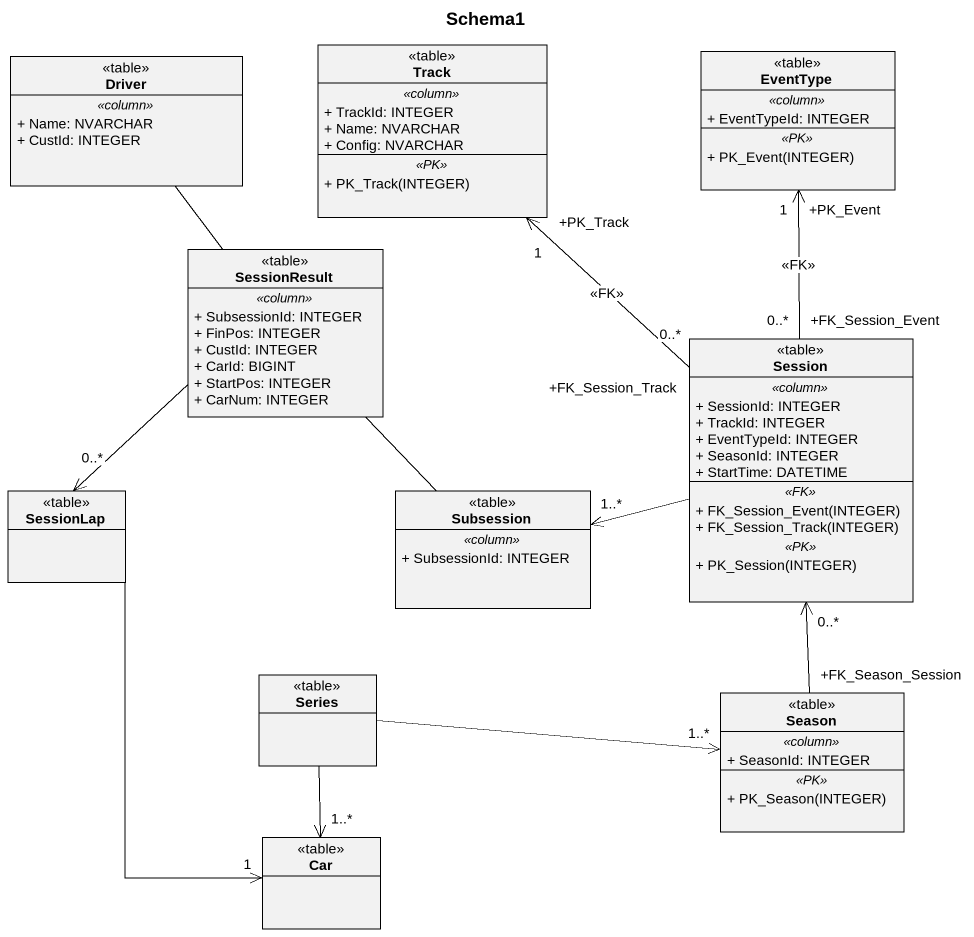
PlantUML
@startuml
title Schema1
hide circle
hide empty members
skinparam classAttributeIconSize 0
class Driver <<table>> {
  .. <<column>> ..
  + Name: NVARCHAR
  + CustId: INTEGER
}
class Track <<table>> {
  .. <<column>> ..
  + TrackId: INTEGER
  + Name: NVARCHAR
  + Config: NVARCHAR
  .. <<PK>> ..
  + PK_Track(INTEGER)
}
class EventType <<table>> {
  .. <<column>> ..
  + EventTypeId: INTEGER
  .. <<PK>> ..
  + PK_Event(INTEGER)
}
class SessionResult <<table>> {
  .. <<column>> ..
  + SubsessionId: INTEGER
  + FinPos: INTEGER
  + CustId: INTEGER
  + CarId: BIGINT
  + StartPos: INTEGER
  + CarNum: INTEGER
}
class Session <<table>> {
  .. <<column>> ..
  + SessionId: INTEGER
  + TrackId: INTEGER
  + EventTypeId: INTEGER
  + SeasonId: INTEGER
  + StartTime: DATETIME
  .. <<FK>> ..
  + FK_Session_Event(INTEGER)
  + FK_Session_Track(INTEGER)
  .. <<PK>> ..
  + PK_Session(INTEGER)
}
class SessionLap <<table>>
class Subsession <<table>> {
  .. <<column>> ..
  + SubsessionId: INTEGER
}
class Series <<table>>
class Season <<table>> {
  .. <<column>> ..
  + SeasonId: INTEGER
  .. <<PK>> ..
  + PK_Season(INTEGER)
}
class Car <<table>>
SessionResult -up- Driver
SessionResult --> "0..*" SessionLap
SessionResult -- Subsession
Session "+FK_Session_Track\n0..*" -up-> "+PK_Track\n1" Track : <<FK>>
Session "+FK_Session_Event\n0..*" -up-> "+PK_Event\n1" EventType : <<FK>>
Session -left-> "1..*" Subsession
SessionLap --> "1" Car
Series -right-> "1..*" Season
Series --> "1..*" Car
Season "+FK_Season_Session" -up-> "0..*" Session
@enduml
